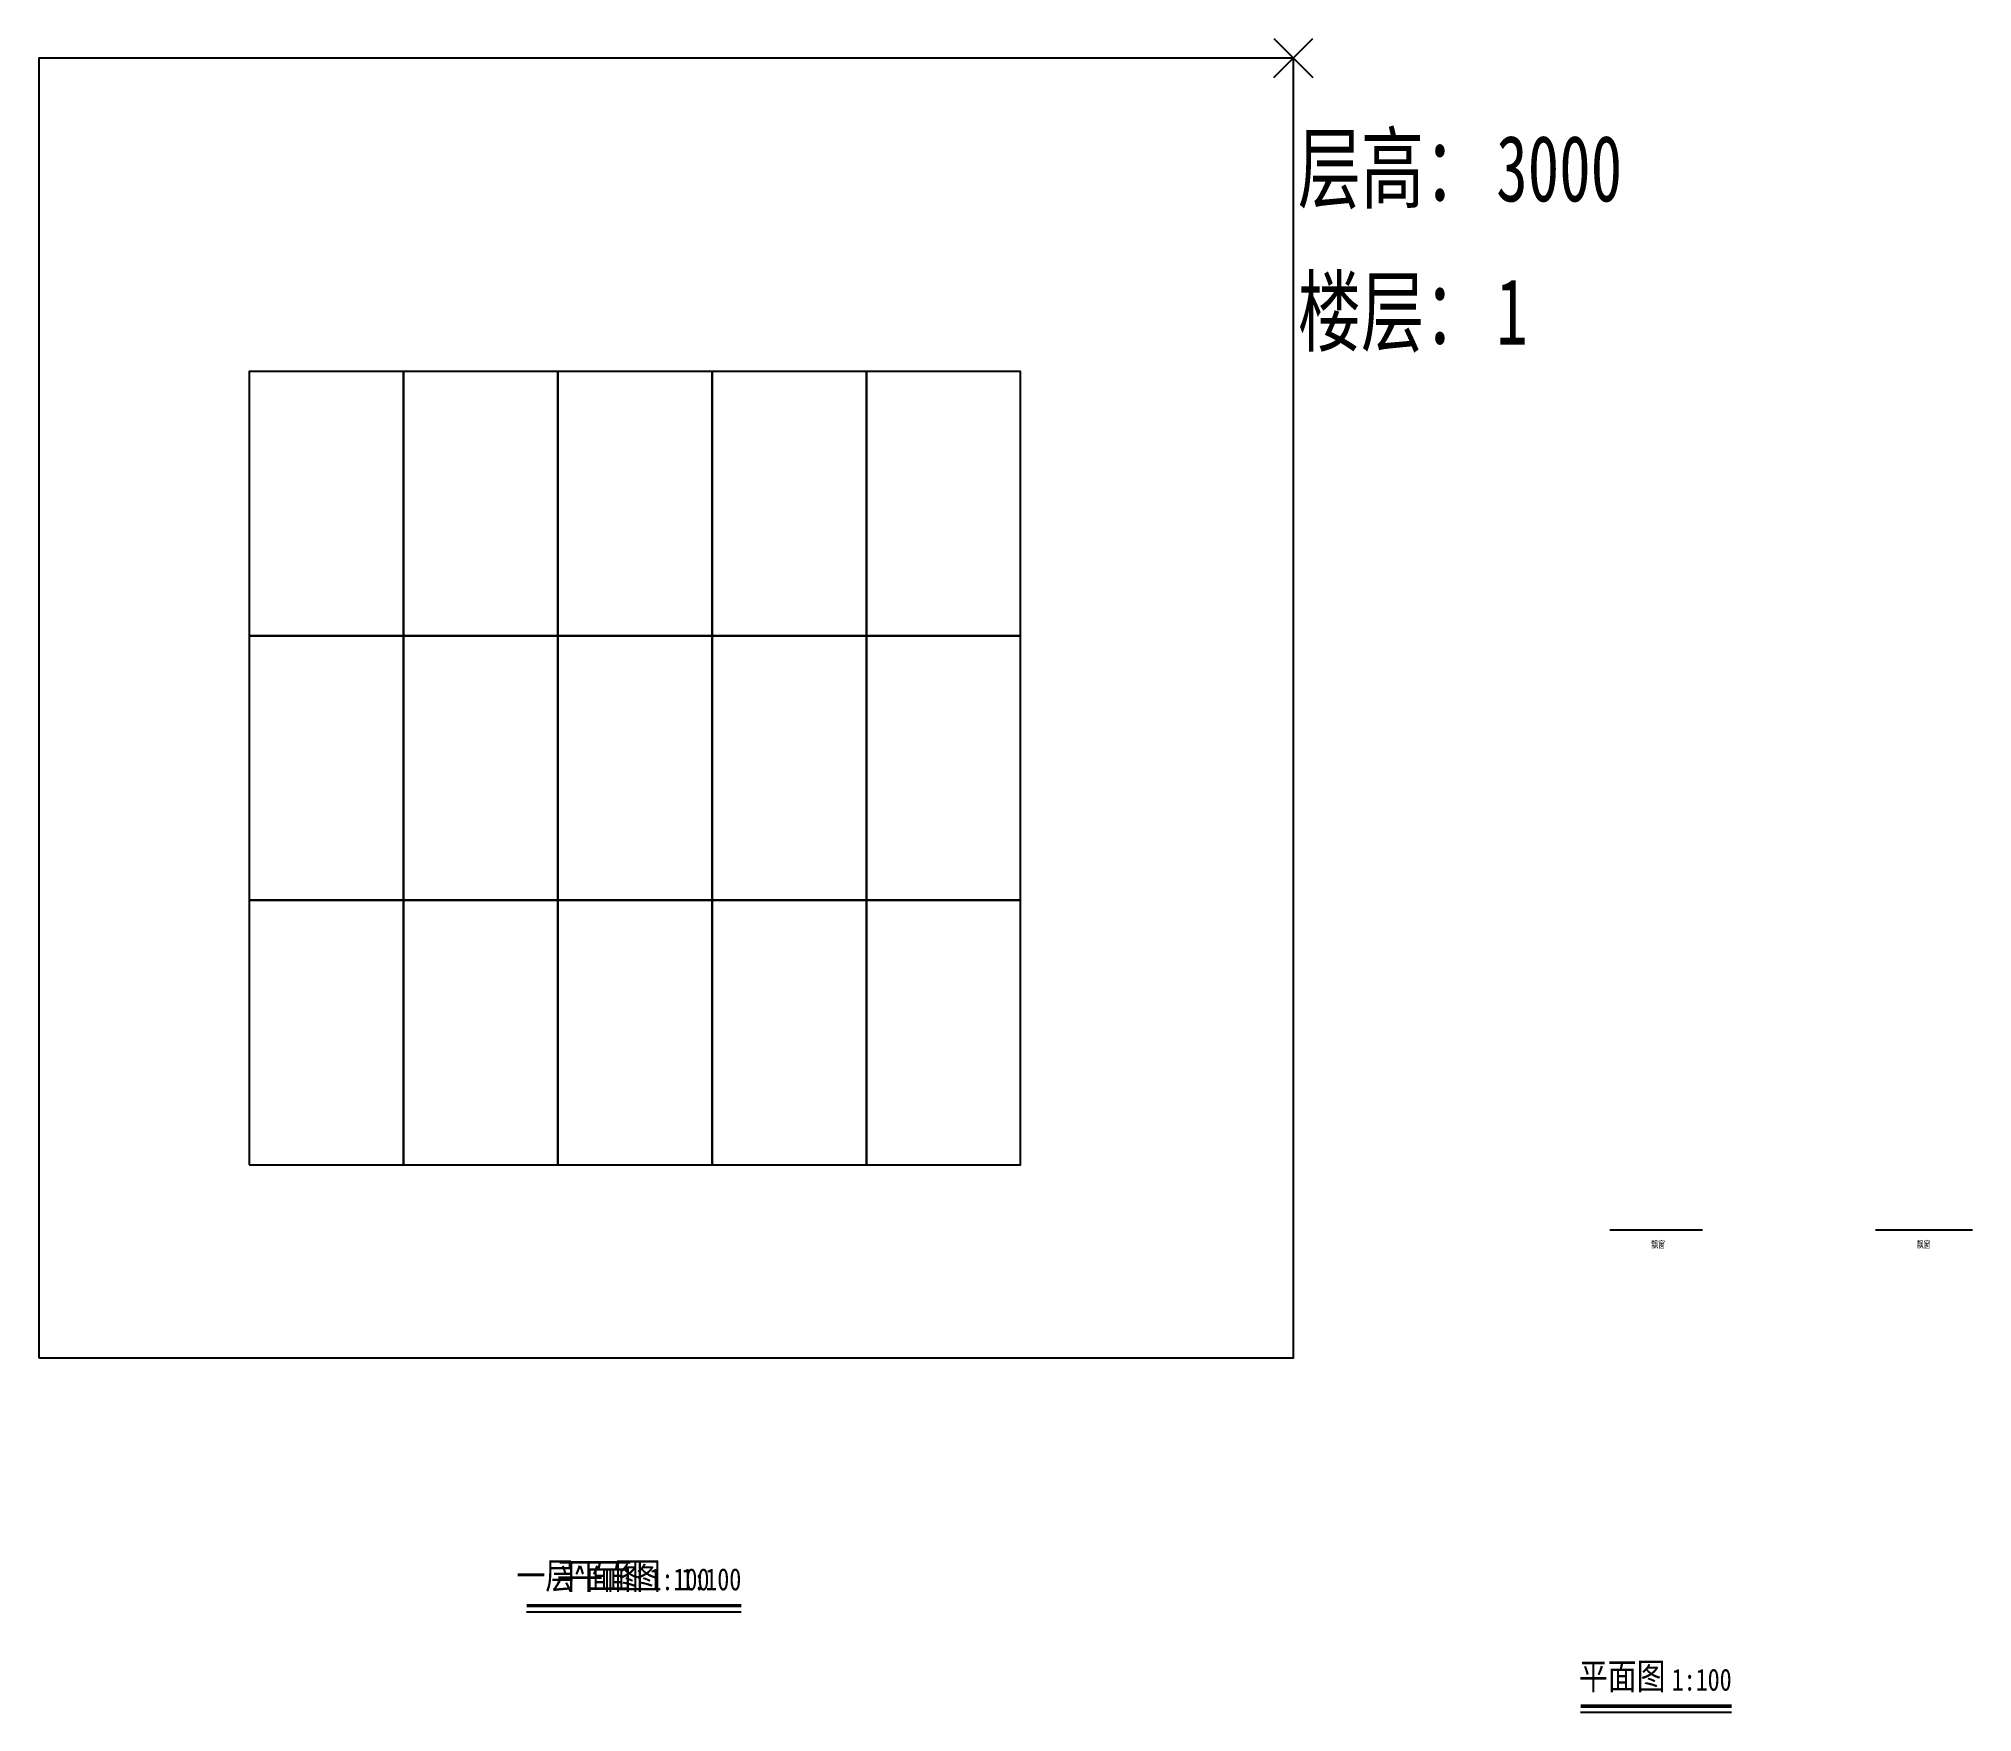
# Model space of a CAD drawing. Header units: inches. Extents: x -4779 to 39092, y -12423 to 25548.
import ezdxf
from ezdxf.enums import TextEntityAlignment as Align

# ---------------------------------------------------------------- set-up
doc = ezdxf.new("R2010")
doc.units = ezdxf.units.IN
doc.header["$LTSCALE"] = 1000
doc.header["$MEASUREMENT"] = 0
for name, color, linetype in [('AD-NAME-DRWN', 91, 'Continuous'), ('C-SHET-SHET', 7, 'Continuous'), ('SPACE', 7, 'Continuous'), ('WINDOW', 4, 'Continuous')]:
    doc.layers.add(name, color=color, linetype=linetype)
doc.layers.add('图框标记', color=140, linetype='Continuous', plot=False)
doc.styles.add('Arch-Dim', font='romans.shx', dxfattribs={"width": 0.75, "bigfont": 'gbcbig.shx'})
doc.styles.add('TH-STYLE1', font='STFANGSO.TTF', dxfattribs={"width": 0.7})
doc.styles.add('TH-STYLE2', font='STXIHEI.TTF', dxfattribs={"width": 0.7})
doc.styles.add('宋体', font='', dxfattribs={"width": 0.7})
doc.styles.get('宋体').set_extended_font_data('NSimSun')

# ---------------------------------------------------------------- blocks, each defined once
blk = doc.blocks.new('*U25')
blk.add_lwpolyline([(0, 0), (284.69, 0), (284.69, 294.88), (0, 294.88)], close=True)
at = {"layer": '图框标记'}
for points in [[(280.27, 290.46), (289.11, 299.3)], [(280.27, 299.3), (289.11, 290.46)]]:
    blk.add_lwpolyline(points, dxfattribs=at)
at = {"style": 'Arch-Dim', "width": 0.75}
blk.add_attdef('作废标记', text='', height=500, dxfattribs=at).set_placement((388, 297), align=Align.MIDDLE_CENTER)
at = {"layer": '图框标记', "style": 'TH-STYLE1', "width": 0.7}
for s, p in [('层高：', (285.69, 262.38)), ('楼层：', (285.69, 229.88))]:
    blk.add_text(s, height=15, dxfattribs=at).set_placement(p)
at = {"layer": '图框标记', "style": 'TH-STYLE1', "width": 0.7, "flags": 1}
for tag, p in [('工作区类型', (285.69, 294.88)), ('楼层过滤', (330.69, 197.38)), ('工作区名称', (330.69, 164.88)), ('工作区编号', (330.69, 132.38))]:
    blk.add_attdef(tag, p, '', height=15, dxfattribs=at)
at = {"layer": '图框标记', "style": 'TH-STYLE1', "width": 0.7}
for tag, p in [('工作区层高', (330.69, 262.38)), ('工作区楼层', (330.69, 229.88))]:
    blk.add_attdef(tag, p, '', height=15, dxfattribs=at)
blk = doc.blocks.new('*U66')
at = {"layer": 'AD-NAME-DRWN'}
blk.add_line((-3428, -140), (0, -140), dxfattribs=at)
at = {"layer": 'AD-NAME-DRWN', "const_width": 80}
blk.add_lwpolyline([(-3428, 0), (0, 0)], dxfattribs=at)
at = {"layer": 'AD-NAME-DRWN', "style": 'TH-STYLE2', "width": 0.8}
for tag, height, p in [('图名', 600, (-1500, 200)), ('比例', 500, (0, 200))]:
    blk.add_attdef(tag, text='', height=height, dxfattribs=at).set_placement(p, align=Align.BOTTOM_RIGHT)
blk = doc.blocks.new('*U67')
at = {"layer": 'AD-NAME-DRWN'}
blk.add_line((-4873, -140), (0, -140), dxfattribs=at)
at = {"layer": 'AD-NAME-DRWN', "const_width": 80}
blk.add_lwpolyline([(-4873, 0), (0, 0)], dxfattribs=at)
at = {"layer": 'AD-NAME-DRWN', "style": 'TH-STYLE2', "width": 0.8}
for tag, height, p in [('图名', 600, (-1500, 200)), ('比例', 500, (0, 200))]:
    blk.add_attdef(tag, text='', height=height, dxfattribs=at).set_placement(p, align=Align.BOTTOM_RIGHT)

msp = doc.modelspace()

# ---------------------------------------------------------------- linework, layer by layer
for points in [[(0, 12000), (3500, 12000), (3500, 18000), (0, 18000)], [(3500, 12000), (7000, 12000), (7000, 18000), (3500, 18000)], [(7000, 12000), (10500, 12000), (10500, 18000), (7000, 18000)], [(10500, 12000), (14000, 12000), (14000, 18000), (10500, 18000)], [(14000, 12000), (17500, 12000), (17500, 18000), (14000, 18000)], [(0, 6000), (3500, 6000), (3500, 12000), (0, 12000)], [(3500, 6000), (7000, 6000), (7000, 12000), (3500, 12000)], [(7000, 6000), (10500, 6000), (10500, 12000), (7000, 12000)], [(10500, 6000), (14000, 6000), (14000, 12000), (10500, 12000)], [(14000, 6000), (17500, 6000), (17500, 12000), (14000, 12000)], [(0, 0), (3500, 0), (3500, 6000), (0, 6000)], [(3500, 0), (7000, 0), (7000, 6000), (3500, 6000)], [(7000, 0), (10500, 0), (10500, 6000), (7000, 6000)], [(10500, 0), (14000, 0), (14000, 6000), (10500, 6000)], [(14000, 0), (17500, 0), (17500, 6000), (14000, 6000)]]:
    msp.add_lwpolyline(points, close=True)
at = {"layer": 'WINDOW'}
for points in [[(32970, -1483), (30870, -1483)], [(39092, -1483), (36892, -1483)]]:
    msp.add_lwpolyline(points, dxfattribs=at)

# ---------------------------------------------------------------- block references
at = {"layer": 'AD-NAME-DRWN'}
for name, p, values in [('*U67', (11162, -10005), {'比例': '1:100', '图名': '一层平面图 '}), ('*U66', (10439, -10005), {'比例': '1:100', '图名': '平面图'}), ('*U66', (10439, -10005), {'比例': '1:100', '图名': '平面图'}), ('*U66', (10439, -10005), {'比例': '1:100', '图名': '平面图'}), ('*U66', (10439, -10005), {'比例': '1:100', '图名': '平面图'}), ('*U66', (10439, -10005), {'比例': '1:100', '图名': '平面图'}), ('*U66', (10439, -10005), {'比例': '1:100', '图名': '平面图'}), ('*U66', (10439, -10005), {'比例': '1:100', '图名': '平面图'}), ('*U66', (10439, -10005), {'比例': '1:100', '图名': '平面图'}), ('*U66', (10439, -10005), {'比例': '1:100', '图名': '平面图'}), ('*U66', (10439, -10005), {'比例': '1:100', '图名': '平面图'}), ('*U66', (33631, -12283), {'比例': '1:100', '图名': '平面图'})]:
    msp.add_blockref(name, p, dxfattribs=at).add_auto_attribs(values)
at = {"layer": 'C-SHET-SHET', "xscale": 100, "yscale": 100, "zscale": 100}
msp.add_blockref('*U25', (-4779, -4382), dxfattribs=at).add_auto_attribs({'工作区层高': '3000', '工作区楼层': '1'})

# ---------------------------------------------------------------- texts
at = {"layer": 'SPACE', "style": '宋体', "width": 0.7}
for p in [(31809, -1889), (37830, -1889)]:
    msp.add_text('飘窗', height=159.5, dxfattribs=at).set_placement(p)

doc.saveas('drawing.dxf')
